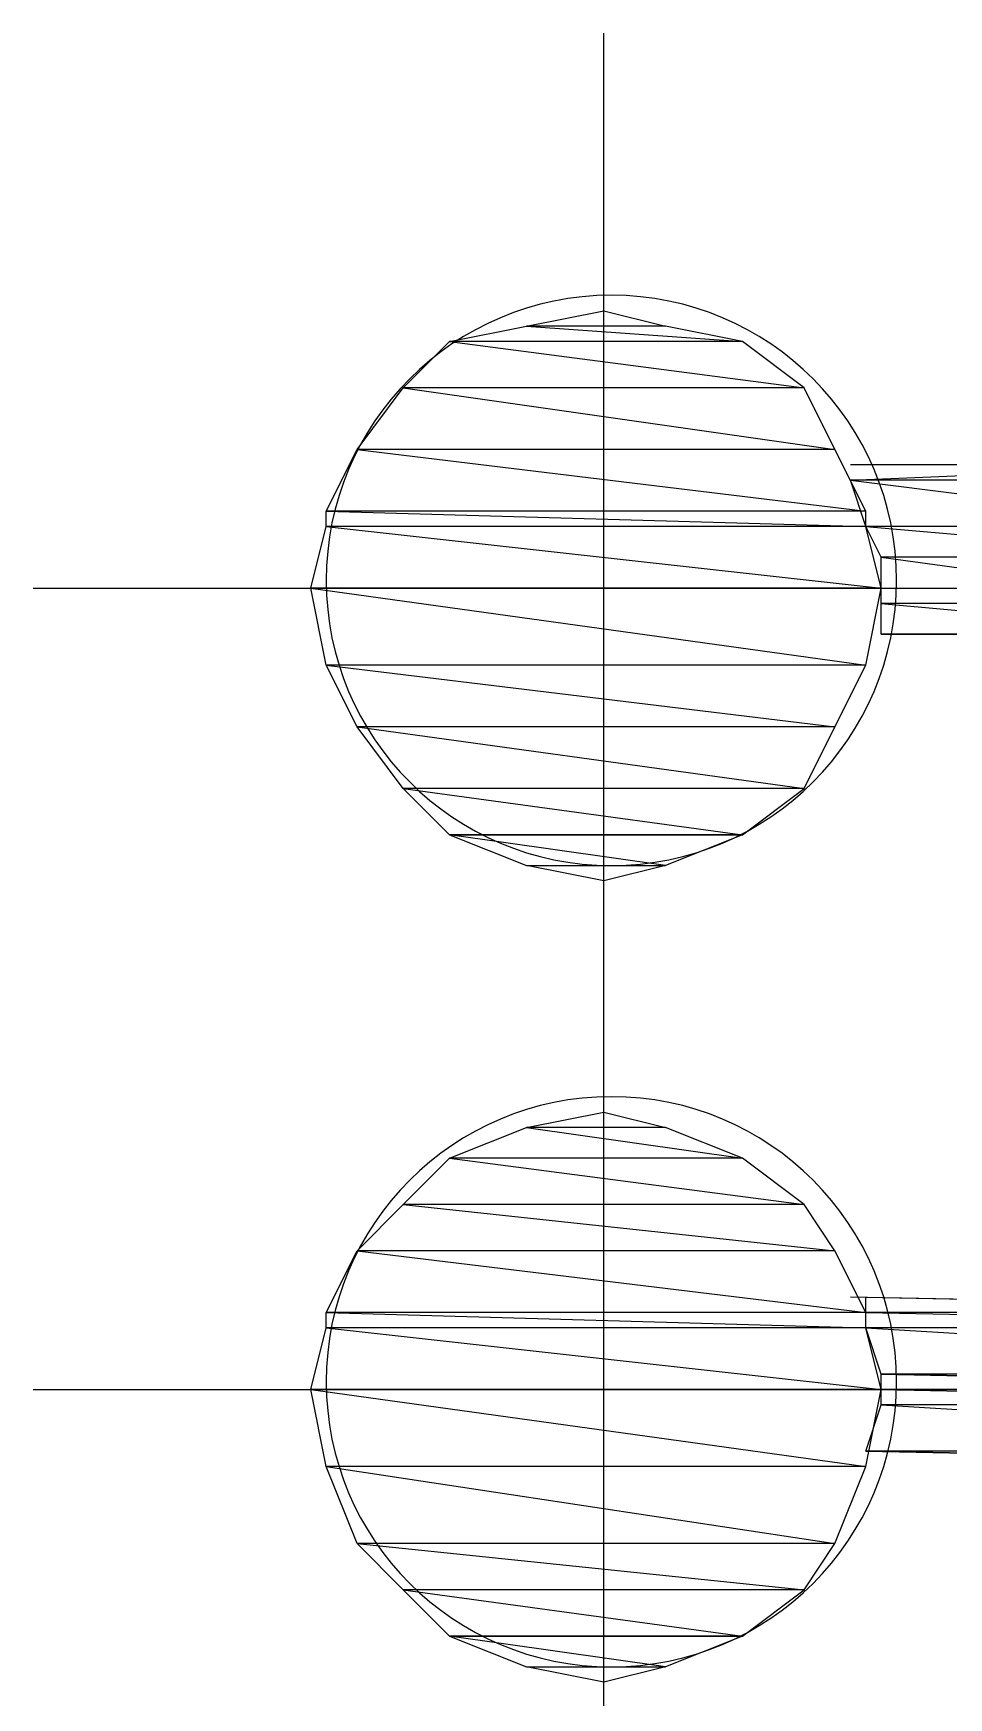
# Model space of a CAD drawing. Extents: x -3 to 1587, y 0 to 1122.
# Drawn here: x 1060.8 to 1070.3, y 215.84 to 233.12 of the extents above; entities that cross this region are included whole.
import ezdxf

# ---------------------------------------------------------------- set-up
doc = ezdxf.new("R2010")
doc.units = 0
doc.layers.add('Page_1', color=7, linetype='CONTINUOUS')

msp = doc.modelspace()

# ---------------------------------------------------------------- linework, layer by layer
at = {"layer": 'Page_1', "color": 7}
for points in [[(1066.72, 221.4367), (1066.72, 233.1167)], [(1073.12, 228.6367), (1069.28, 228.6367)], [(1060.8, 227.3567), (1072.48, 227.3567)], [(1069.6, 226.8767), (1073.12, 226.8767)], [(1066.72, 213.1167), (1066.72, 224.7967)], [(1077.44, 219.8367), (1069.28, 219.9967)], [(1060.8, 219.0367), (1072.48, 219.0367)], [(1069.44, 218.3967), (1077.44, 218.2367)]]:
    msp.add_lwpolyline(points, dxfattribs=at)
at = {"layer": 'Page_1', "color": 1}
for points in [[(1066.72, 230.2367), (1067.36, 230.0767), (1065.92, 230.0767)], [(1065.92, 230.0767), (1068.16, 229.9167), (1065.12, 229.9167)], [(1067.36, 230.0767), (1065.92, 230.0767), (1068.16, 229.9167)], [(1065.12, 229.9167), (1068.8, 229.4367), (1064.64, 229.4367)], [(1068.16, 229.9167), (1065.12, 229.9167), (1068.8, 229.4367)], [(1064.64, 229.4367), (1069.12, 228.7967), (1064.16, 228.7967)], [(1068.8, 229.4367), (1064.64, 229.4367), (1069.12, 228.7967)], [(1064.16, 228.7967), (1069.44, 228.1567), (1063.84, 228.1567)], [(1069.12, 228.7967), (1064.16, 228.7967), (1069.44, 228.1567)], [(1073.12, 228.6367), (1073.12, 228.4767), (1069.28, 228.4767)], [(1073.12, 228.4767), (1069.28, 228.4767), (1073.12, 227.9967)], [(1069.28, 228.4767), (1073.12, 227.9967), (1069.44, 227.9967)], [(1069.44, 228.1567), (1063.84, 228.1567), (1069.44, 227.9967)], [(1063.84, 228.1567), (1069.44, 227.9967), (1063.84, 227.9967)], [(1063.84, 227.9967), (1069.6, 227.3567), (1063.68, 227.3567)], [(1069.44, 227.9967), (1063.84, 227.9967), (1069.6, 227.3567)], [(1073.12, 227.9967), (1069.44, 227.9967), (1073.12, 227.6767)], [(1069.44, 227.9967), (1073.12, 227.6767), (1069.6, 227.6767)], [(1073.12, 227.6767), (1069.6, 227.6767), (1073.12, 227.1967)], [(1069.6, 227.6767), (1073.12, 227.1967), (1069.6, 227.1967)], [(1069.6, 227.3567), (1063.68, 227.3567), (1069.44, 226.5567)], [(1063.68, 227.3567), (1069.44, 226.5567), (1063.84, 226.5567)], [(1073.12, 227.1967), (1069.6, 227.1967), (1073.12, 226.8767)], [(1069.6, 227.1967), (1073.12, 226.8767), (1069.6, 226.8767)], [(1072.96, 226.8767), (1072.96, 226.8767), (1069.6, 226.8767), (1072.96, 226.8767), (1069.6, 226.8767), (1073.12, 226.8767)], [(1069.44, 226.5567), (1063.84, 226.5567), (1069.12, 225.9167)], [(1063.84, 226.5567), (1069.12, 225.9167), (1064.16, 225.9167)], [(1069.12, 225.9167), (1064.16, 225.9167), (1068.8, 225.2767)], [(1064.16, 225.9167), (1068.8, 225.2767), (1064.64, 225.2767)], [(1068.8, 225.2767), (1064.64, 225.2767), (1068.16, 224.7967)], [(1064.64, 225.2767), (1068.16, 224.7967), (1065.12, 224.7967)], [(1065.12, 224.7967), (1065.92, 224.4767), (1067.36, 224.4767)], [(1065.12, 224.7967), (1068.16, 224.7967), (1067.36, 224.4767)], [(1065.92, 224.4767), (1067.36, 224.4767), (1066.72, 224.3167)], [(1066.72, 221.9167), (1067.36, 221.7567), (1065.92, 221.7567)], [(1065.92, 221.7567), (1068.16, 221.4367), (1065.12, 221.4367)], [(1067.36, 221.7567), (1065.92, 221.7567), (1068.16, 221.4367)], [(1065.12, 221.4367), (1068.8, 220.9567), (1064.64, 220.9567)], [(1068.16, 221.4367), (1065.12, 221.4367), (1068.8, 220.9567)], [(1064.64, 220.9567), (1069.12, 220.4767), (1064.16, 220.4767)], [(1068.8, 220.9567), (1064.64, 220.9567), (1069.12, 220.4767)], [(1064.16, 220.4767), (1069.44, 219.8367), (1063.84, 219.8367)], [(1069.12, 220.4767), (1064.16, 220.4767), (1069.44, 219.8367)], [(1069.44, 219.9967), (1077.44, 219.8367), (1069.44, 219.8367)], [(1069.44, 219.8367), (1063.84, 219.8367), (1069.44, 219.6767)], [(1063.84, 219.8367), (1069.44, 219.6767), (1063.84, 219.6767)], [(1077.44, 219.8367), (1069.44, 219.8367), (1077.44, 219.6767)], [(1069.44, 219.8367), (1077.44, 219.6767), (1069.44, 219.6767)], [(1063.84, 219.6767), (1069.6, 219.0367), (1063.68, 219.0367)], [(1069.44, 219.6767), (1063.84, 219.6767), (1069.6, 219.0367)], [(1077.44, 219.6767), (1069.44, 219.6767), (1077.44, 219.1967)], [(1069.44, 219.6767), (1077.44, 219.1967), (1069.6, 219.1967)], [(1077.44, 219.1967), (1069.6, 219.1967), (1077.44, 219.0367)], [(1069.6, 219.1967), (1077.44, 219.0367), (1077.44, 219.0367)], [(1069.6, 219.1967), (1077.44, 219.0367), (1069.6, 219.0367)], [(1069.6, 219.0367), (1063.68, 219.0367)], [(1063.68, 219.0367), (1069.6, 219.0367), (1069.6, 219.0367)], [(1069.6, 219.0367), (1063.68, 219.0367), (1069.44, 218.2367)], [(1063.68, 219.0367), (1069.44, 218.2367), (1063.84, 218.2367)], [(1077.44, 219.0367), (1069.6, 219.0367), (1077.44, 218.8767)], [(1069.6, 219.0367), (1077.44, 218.8767), (1069.6, 218.8767)], [(1069.6, 218.8767), (1077.44, 218.3967), (1069.44, 218.3967)], [(1077.44, 218.8767), (1069.6, 218.8767), (1077.44, 218.3967)], [(1077.44, 218.3967), (1069.44, 218.3967), (1077.44, 218.2367)], [(1069.44, 218.3967), (1077.44, 218.2367), (1077.44, 218.2367)], [(1069.44, 218.2367), (1063.84, 218.2367), (1069.12, 217.4367)], [(1063.84, 218.2367), (1069.12, 217.4367), (1064.16, 217.4367)], [(1069.12, 217.4367), (1064.16, 217.4367), (1068.8, 216.9567)], [(1064.16, 217.4367), (1068.8, 216.9567), (1064.64, 216.9567)], [(1068.8, 216.9567), (1064.64, 216.9567), (1068.16, 216.4767)], [(1064.64, 216.9567), (1068.16, 216.4767), (1065.12, 216.4767)], [(1065.12, 216.4767), (1065.92, 216.1567), (1067.36, 216.1567)], [(1065.12, 216.4767), (1068.16, 216.4767), (1067.36, 216.1567)], [(1065.92, 216.1567), (1067.36, 216.1567), (1066.72, 215.9967)]]:
    msp.add_lwpolyline(points, close=True, dxfattribs=at)
at = {"layer": 'Page_1', "color": 7}
for points in [[(1066.8, 230.3967), (1065.165232, 230.3967), (1063.84, 229.071468), (1063.84, 227.4367)], [(1069.76, 227.4367), (1069.76, 229.071468), (1068.434768, 230.3967), (1066.8, 230.3967)], [(1063.84, 227.4367), (1063.84, 225.801932), (1065.165232, 224.4767), (1066.8, 224.4767)], [(1066.8, 224.4767), (1068.434768, 224.4767), (1069.76, 225.801932), (1069.76, 227.4367)], [(1066.8, 222.0767), (1065.165232, 222.0767), (1063.84, 220.751468), (1063.84, 219.1167)], [(1069.76, 219.1167), (1069.76, 220.751468), (1068.434768, 222.0767), (1066.8, 222.0767)], [(1063.84, 219.1167), (1063.84, 217.481932), (1065.165232, 216.1567), (1066.8, 216.1567)], [(1066.8, 216.1567), (1068.434768, 216.1567), (1069.76, 217.481932), (1069.76, 219.1167)]]:
    msp.add_open_spline(points, degree=3, dxfattribs=at)

doc.saveas('drawing.dxf')
